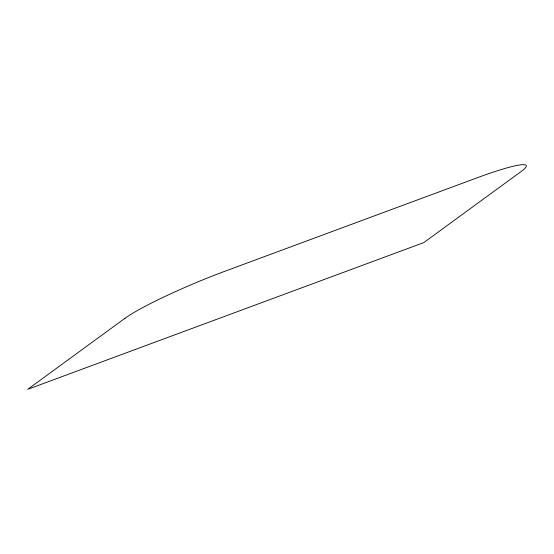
<?xml version="1.0" encoding="UTF-8"?>
<svg xmlns="http://www.w3.org/2000/svg" width="554" height="554" viewBox="0 0 554 554"><rect width="100%" height="100%" fill="white"/><g stroke="black" fill="none" stroke-linecap="round" stroke-linejoin="round"><path stroke-width="0.83" d="M125.031 318.259L27.7 389.337L423.803 242.59L521.141 171.511A83.73 8.608 -22.9 0 0 476.932 177.882L224.862 271.266A83.73 8.608 -22.9 0 0 125.031 318.259"/></g></svg>
